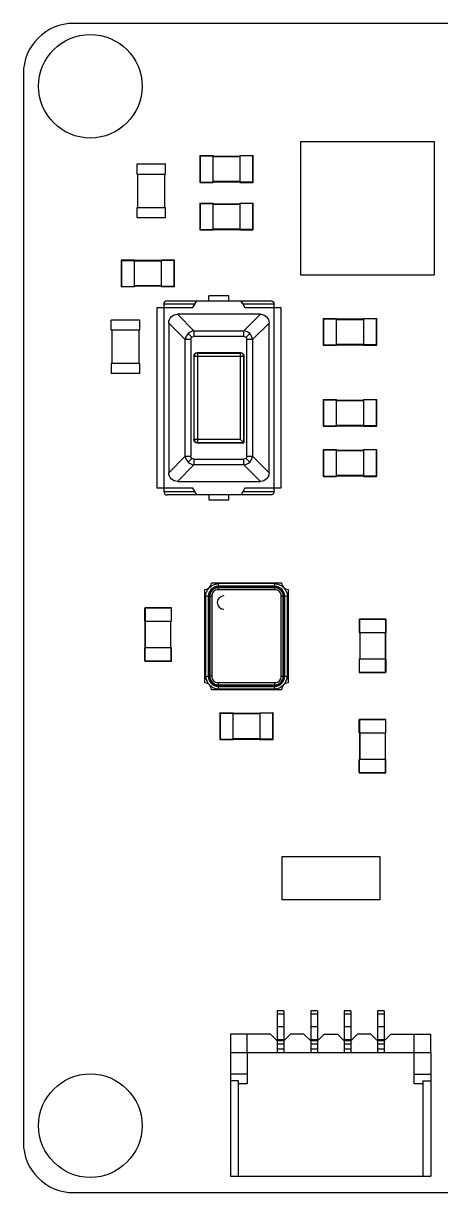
# Model space of a CAD drawing. Header units: millimetres. Extents: x 0 to 35.6, y 0 to 35.
# Drawn here: x 0.03 to 12.52, y -0.02 to 34.98 of the extents above; entities that cross this region are included whole.
import ezdxf

# ---------------------------------------------------------------- set-up
doc = ezdxf.new("R2010")
doc.units = ezdxf.units.MM

msp = doc.modelspace()

# ---------------------------------------------------------------- linework, layer by layer
at = {"color": 7, "linetype": 'Continuous', "lineweight": 25}
for p, q in [((33.526, 34.982), (1.526, 34.982)), ((0.026, 33.482), (0.026, 1.482)), ((8.331, 31.447), (12.329, 31.447)), ((8.331, 27.449), (8.331, 31.447)), ((12.329, 31.447), (12.329, 27.449)), ((5.305, 31.013), (5.705, 31.013)), ((5.305, 31.013), (5.305, 30.233)), ((5.315, 31.023), (5.315, 30.223)), ((5.315, 31.023), (5.705, 31.023)), ((5.705, 30.223), (5.705, 31.023)), ((5.705, 31.008), (6.505, 31.008)), ((5.705, 30.998), (6.505, 30.998)), ((6.505, 31.023), (6.505, 30.223)), ((6.505, 31.023), (6.895, 31.023)), ((6.905, 31.013), (6.505, 31.013)), ((6.895, 30.223), (6.895, 31.023)), ((6.905, 30.233), (6.905, 31.013)), ((3.425, 30.773), (3.425, 30.473)), ((3.425, 30.773), (4.285, 30.773)), ((3.425, 30.473), (4.285, 30.473)), ((3.455, 29.473), (3.455, 30.473)), ((4.255, 30.473), (4.255, 29.473)), ((4.285, 30.473), (4.285, 30.773)), ((5.305, 30.233), (5.705, 30.233)), ((5.315, 30.223), (5.705, 30.223)), ((6.505, 30.248), (5.705, 30.248)), ((5.705, 30.238), (6.505, 30.238)), ((6.905, 30.233), (6.505, 30.233)), ((6.505, 30.223), (6.895, 30.223)), ((3.425, 29.473), (3.425, 29.173)), ((3.425, 29.473), (4.285, 29.473)), ((4.285, 29.173), (4.285, 29.473)), ((5.305, 29.588), (5.705, 29.588)), ((5.305, 29.588), (5.305, 28.808)), ((5.315, 29.598), (5.315, 28.798)), ((5.315, 29.598), (5.705, 29.598)), ((5.705, 28.798), (5.705, 29.598)), ((5.705, 29.583), (6.505, 29.583)), ((5.705, 29.573), (6.505, 29.573)), ((6.505, 29.598), (6.505, 28.798)), ((6.505, 29.598), (6.895, 29.598)), ((6.905, 29.588), (6.505, 29.588)), ((6.895, 28.798), (6.895, 29.598)), ((6.905, 28.808), (6.905, 29.588)), ((3.425, 29.173), (4.285, 29.173)), ((5.305, 28.808), (5.705, 28.808)), ((5.315, 28.798), (5.705, 28.798)), ((6.505, 28.823), (5.705, 28.823)), ((5.705, 28.813), (6.505, 28.813)), ((6.905, 28.808), (6.505, 28.808)), ((6.505, 28.798), (6.895, 28.798)), ((2.955, 27.888), (3.355, 27.888)), ((2.955, 27.888), (2.955, 27.108)), ((2.965, 27.898), (2.965, 27.098)), ((3.355, 27.898), (2.965, 27.898)), ((3.355, 27.098), (3.355, 27.898)), ((4.155, 27.883), (3.355, 27.883)), ((3.355, 27.873), (4.155, 27.873)), ((4.155, 27.898), (4.155, 27.098)), ((4.545, 27.898), (4.155, 27.898)), ((4.555, 27.888), (4.155, 27.888)), ((4.545, 27.098), (4.545, 27.898)), ((4.555, 27.108), (4.555, 27.888)), ((12.329, 27.449), (8.331, 27.449)), ((2.955, 27.108), (3.355, 27.108)), ((3.355, 27.098), (2.965, 27.098)), ((4.155, 27.123), (3.355, 27.123)), ((4.155, 27.113), (3.355, 27.113)), ((4.555, 27.108), (4.155, 27.108)), ((4.545, 27.098), (4.155, 27.098)), ((4.33, 26.681), (7.43, 26.681)), ((5.101, 26.473), (5.217, 26.681)), ((5.58, 26.681), (5.58, 26.823)), ((6.18, 26.823), (5.58, 26.823)), ((6.18, 26.681), (6.18, 26.823)), ((6.543, 26.681), (6.659, 26.473)), ((4.03, 26.473), (5.101, 26.473)), ((4.03, 21.073), (4.03, 26.473)), ((4.23, 26.581), (4.23, 20.965)), ((5.162, 26.581), (4.23, 26.581)), ((4.64, 26.273), (5.131, 25.782)), ((7.12, 26.273), (4.64, 26.273)), ((7.53, 26.581), (6.599, 26.581)), ((6.63, 25.782), (7.12, 26.273)), ((6.659, 26.473), (7.73, 26.473)), ((7.53, 20.965), (7.53, 26.581)), ((7.73, 26.473), (7.73, 21.073)), ((2.65, 25.798), (2.65, 26.098)), ((3.51, 26.098), (2.65, 26.098)), ((3.51, 25.798), (3.51, 26.098)), ((4.871, 25.522), (4.38, 26.013)), ((4.38, 26.013), (4.38, 21.533)), ((7.38, 26.013), (6.889, 25.522)), ((7.38, 21.533), (7.38, 26.013)), ((9.005, 26.138), (9.405, 26.138)), ((9.005, 26.138), (9.005, 25.358)), ((9.015, 26.148), (9.015, 25.348)), ((9.015, 26.148), (9.405, 26.148)), ((9.405, 25.348), (9.405, 26.148)), ((9.405, 26.133), (10.205, 26.133)), ((9.405, 26.123), (10.205, 26.123)), ((10.205, 26.148), (10.595, 26.148)), ((10.205, 26.148), (10.205, 25.348)), ((10.605, 26.138), (10.205, 26.138)), ((10.595, 25.348), (10.595, 26.148)), ((10.605, 25.358), (10.605, 26.138)), ((3.51, 25.798), (2.65, 25.798)), ((2.68, 24.798), (2.68, 25.798)), ((3.48, 25.798), (3.48, 24.798)), ((4.959, 25.694), (5.068, 25.585)), ((5.131, 25.782), (5.131, 25.609)), ((5.131, 25.782), (6.63, 25.782)), ((6.63, 25.609), (5.131, 25.609)), ((6.63, 25.609), (6.63, 25.782)), ((6.802, 25.694), (6.692, 25.585)), ((5.044, 25.522), (4.871, 25.522)), ((4.871, 22.023), (4.871, 25.522)), ((5.044, 25.522), (5.044, 22.023)), ((6.889, 25.522), (6.716, 25.522)), ((6.716, 22.023), (6.716, 25.522)), ((6.889, 25.522), (6.889, 22.023)), ((9.005, 25.358), (9.405, 25.358)), ((9.015, 25.348), (9.405, 25.348)), ((10.205, 25.373), (9.405, 25.373)), ((9.405, 25.363), (10.205, 25.363)), ((10.605, 25.358), (10.205, 25.358)), ((10.205, 25.348), (10.595, 25.348)), ((5.138, 25.015), (5.13, 25.023)), ((5.13, 25.023), (5.13, 22.523)), ((6.622, 25.015), (5.138, 25.015)), ((5.138, 22.531), (5.138, 25.015)), ((5.23, 25.123), (5.238, 25.115)), ((6.53, 25.123), (5.23, 25.123)), ((5.238, 25.115), (6.522, 25.115)), ((5.238, 25.115), (5.238, 22.431)), ((6.522, 25.115), (6.53, 25.123)), ((6.522, 22.531), (6.522, 25.115)), ((6.63, 25.023), (6.622, 25.015)), ((6.622, 25.015), (6.622, 22.431)), ((6.63, 22.423), (6.63, 25.023)), ((2.65, 24.798), (2.65, 24.498)), ((3.51, 24.798), (2.65, 24.798)), ((3.51, 24.498), (3.51, 24.798)), ((3.51, 24.498), (2.65, 24.498)), ((9.005, 23.713), (9.405, 23.713)), ((9.005, 23.713), (9.005, 22.933)), ((9.015, 23.723), (9.015, 22.923)), ((9.015, 23.723), (9.405, 23.723)), ((9.405, 22.923), (9.405, 23.723)), ((9.405, 23.708), (10.205, 23.708)), ((9.405, 23.698), (10.205, 23.698)), ((10.205, 23.723), (10.595, 23.723)), ((10.205, 23.723), (10.205, 22.923)), ((10.605, 23.713), (10.205, 23.713)), ((10.595, 22.923), (10.595, 23.723)), ((10.605, 22.933), (10.605, 23.713)), ((9.005, 22.933), (9.405, 22.933)), ((9.015, 22.923), (9.405, 22.923)), ((10.205, 22.948), (9.405, 22.948)), ((9.405, 22.938), (10.205, 22.938)), ((10.605, 22.933), (10.205, 22.933)), ((10.205, 22.923), (10.595, 22.923)), ((5.13, 22.523), (5.138, 22.531)), ((5.138, 22.531), (6.522, 22.531)), ((5.238, 22.431), (5.23, 22.423)), ((5.23, 22.423), (6.63, 22.423)), ((6.622, 22.431), (5.238, 22.431)), ((6.622, 22.431), (6.63, 22.423)), ((9.005, 22.213), (9.405, 22.213)), ((9.005, 22.213), (9.005, 21.433)), ((9.015, 22.223), (9.015, 21.423)), ((9.015, 22.223), (9.405, 22.223)), ((9.405, 21.423), (9.405, 22.223)), ((9.405, 22.208), (10.205, 22.208)), ((9.405, 22.198), (10.205, 22.198)), ((10.205, 22.223), (10.205, 21.423)), ((10.205, 22.223), (10.595, 22.223)), ((10.605, 22.213), (10.205, 22.213)), ((10.595, 21.423), (10.595, 22.223)), ((10.605, 21.433), (10.605, 22.213)), ((4.38, 21.533), (4.871, 22.023)), ((5.131, 21.764), (4.64, 21.273)), ((4.871, 22.023), (5.044, 22.023)), ((4.959, 21.852), (5.068, 21.961)), ((5.131, 21.937), (5.131, 21.764)), ((5.131, 21.937), (6.63, 21.937)), ((6.63, 21.764), (5.131, 21.764)), ((6.63, 21.764), (6.63, 21.937)), ((7.12, 21.273), (6.63, 21.764)), ((6.802, 21.852), (6.692, 21.961)), ((6.716, 22.023), (6.889, 22.023)), ((6.889, 22.023), (7.38, 21.533)), ((9.005, 21.433), (9.405, 21.433)), ((9.015, 21.423), (9.405, 21.423)), ((10.205, 21.448), (9.405, 21.448)), ((9.405, 21.438), (10.205, 21.438)), ((10.605, 21.433), (10.205, 21.433)), ((10.205, 21.423), (10.595, 21.423)), ((5.101, 21.073), (4.03, 21.073)), ((4.64, 21.273), (7.12, 21.273)), ((5.217, 20.865), (5.101, 21.073)), ((6.659, 21.073), (6.543, 20.865)), ((7.73, 21.073), (6.659, 21.073)), ((4.23, 20.965), (5.162, 20.965)), ((7.43, 20.865), (4.33, 20.865)), ((5.58, 20.865), (5.58, 20.723)), ((5.58, 20.723), (6.18, 20.723)), ((6.18, 20.723), (6.18, 20.865)), ((6.599, 20.965), (7.53, 20.965)), ((5.656, 18.237), (7.756, 18.237)), ((7.559, 18.212), (5.853, 18.212)), ((5.456, 15.237), (5.456, 18.037)), ((7.556, 18.137), (5.856, 18.137)), ((7.554, 18.117), (5.856, 18.117)), ((5.856, 18.027), (5.856, 18.107)), ((5.856, 18.107), (7.556, 18.107)), ((7.556, 18.087), (5.856, 18.087)), ((7.556, 18.027), (5.856, 18.027)), ((7.556, 18.027), (7.556, 18.107)), ((7.956, 18.037), (7.956, 15.237)), ((5.481, 17.84), (5.481, 15.434)), ((5.556, 17.837), (5.556, 15.437)), ((5.576, 17.835), (5.576, 15.439)), ((5.666, 17.837), (5.586, 17.837)), ((5.586, 15.437), (5.586, 17.837)), ((5.606, 17.837), (5.606, 15.437)), ((5.666, 17.837), (5.666, 15.437)), ((7.746, 15.437), (7.746, 17.837)), ((7.746, 17.837), (7.826, 17.837)), ((7.806, 15.437), (7.806, 17.837)), ((7.826, 17.837), (7.826, 15.437)), ((7.836, 15.439), (7.836, 17.837)), ((7.856, 15.437), (7.856, 17.837)), ((7.931, 15.434), (7.931, 17.84)), ((4.459, 17.479), (3.659, 17.479)), ((3.659, 17.089), (3.659, 17.479)), ((3.669, 17.489), (3.669, 17.089)), ((4.449, 17.489), (3.669, 17.489)), ((4.449, 17.489), (4.449, 17.089)), ((4.459, 17.089), (4.459, 17.479)), ((3.659, 17.089), (4.459, 17.089)), ((3.674, 16.289), (3.674, 17.089)), ((3.684, 16.289), (3.684, 17.089)), ((4.434, 17.089), (4.434, 16.289)), ((4.444, 16.289), (4.444, 17.089)), ((10.88, 17.138), (10.08, 17.138)), ((10.08, 17.138), (10.08, 16.748)), ((10.09, 17.148), (10.09, 16.748)), ((10.87, 17.148), (10.09, 17.148)), ((10.87, 17.148), (10.87, 16.748)), ((10.88, 17.138), (10.88, 16.748)), ((10.08, 16.748), (10.88, 16.748)), ((10.095, 16.748), (10.095, 15.948)), ((10.105, 15.948), (10.105, 16.748)), ((10.855, 16.748), (10.855, 15.948)), ((10.865, 16.748), (10.865, 15.948)), ((3.659, 15.899), (3.659, 16.289)), ((4.459, 16.289), (3.659, 16.289)), ((3.669, 15.889), (3.669, 16.289)), ((4.449, 15.889), (4.449, 16.289)), ((4.459, 15.899), (4.459, 16.289)), ((3.659, 15.899), (4.459, 15.899)), ((3.669, 15.889), (4.449, 15.889)), ((10.88, 15.948), (10.08, 15.948)), ((10.08, 15.948), (10.08, 15.558)), ((10.09, 15.548), (10.09, 15.948)), ((10.87, 15.548), (10.87, 15.948)), ((10.88, 15.948), (10.88, 15.558)), ((5.666, 15.437), (5.586, 15.437)), ((7.746, 15.437), (7.826, 15.437)), ((10.08, 15.558), (10.88, 15.558)), ((10.09, 15.548), (10.87, 15.548)), ((5.853, 15.062), (7.559, 15.062)), ((5.856, 15.247), (5.856, 15.167)), ((5.856, 15.247), (7.556, 15.247)), ((5.856, 15.187), (7.556, 15.187)), ((7.556, 15.167), (5.856, 15.167)), ((5.856, 15.157), (7.554, 15.157)), ((5.856, 15.137), (7.556, 15.137)), ((7.556, 15.167), (7.556, 15.247)), ((7.756, 15.037), (5.656, 15.037)), ((5.907, 14.334), (6.307, 14.334)), ((5.907, 14.334), (5.907, 13.554)), ((5.917, 14.344), (5.917, 13.544)), ((5.917, 14.344), (6.307, 14.344)), ((6.307, 13.544), (6.307, 14.344)), ((6.307, 14.329), (7.107, 14.329)), ((6.307, 14.319), (7.107, 14.319)), ((7.107, 14.344), (7.497, 14.344)), ((7.107, 14.344), (7.107, 13.544)), ((7.507, 14.334), (7.107, 14.334)), ((7.497, 13.544), (7.497, 14.344)), ((7.507, 13.554), (7.507, 14.334)), ((10.88, 14.138), (10.08, 14.138)), ((10.08, 13.748), (10.08, 14.138)), ((10.09, 14.148), (10.09, 13.748)), ((10.87, 14.148), (10.09, 14.148)), ((10.87, 14.148), (10.87, 13.748)), ((10.88, 13.748), (10.88, 14.138)), ((10.08, 13.748), (10.88, 13.748)), ((10.095, 12.948), (10.095, 13.748)), ((10.105, 12.948), (10.105, 13.748)), ((10.855, 13.748), (10.855, 12.948)), ((10.865, 12.948), (10.865, 13.748)), ((5.907, 13.554), (6.307, 13.554)), ((5.917, 13.544), (6.307, 13.544)), ((7.107, 13.569), (6.307, 13.569)), ((6.307, 13.559), (7.107, 13.559)), ((7.507, 13.554), (7.107, 13.554)), ((7.107, 13.544), (7.497, 13.544)), ((10.88, 12.948), (10.08, 12.948)), ((10.08, 12.558), (10.08, 12.948)), ((10.09, 12.548), (10.09, 12.948)), ((10.87, 12.548), (10.87, 12.948)), ((10.88, 12.558), (10.88, 12.948)), ((10.08, 12.558), (10.88, 12.558)), ((10.09, 12.548), (10.87, 12.548)), ((7.775, 10.046), (10.694, 10.046)), ((7.775, 8.747), (7.775, 10.046)), ((10.694, 10.046), (10.694, 8.747)), ((10.694, 8.747), (7.775, 8.747)), ((7.827, 5.426), (7.627, 5.426)), ((7.627, 5.426), (7.627, 4.526)), ((7.827, 5.326), (7.627, 5.326)), ((7.827, 5.426), (7.827, 4.526)), ((8.827, 5.426), (8.627, 5.426)), ((8.627, 5.426), (8.627, 4.526)), ((8.827, 5.326), (8.627, 5.326)), ((8.827, 5.426), (8.827, 4.526)), ((9.827, 5.426), (9.627, 5.426)), ((9.627, 5.426), (9.627, 4.526)), ((9.827, 5.326), (9.627, 5.326)), ((9.827, 5.426), (9.827, 4.526)), ((10.827, 5.426), (10.627, 5.426)), ((10.627, 5.426), (10.627, 4.526)), ((10.827, 5.326), (10.627, 5.326)), ((10.827, 5.426), (10.827, 4.526)), ((7.827, 4.947), (7.627, 4.947)), ((8.827, 4.947), (8.627, 4.947)), ((9.827, 4.947), (9.627, 4.947)), ((10.827, 4.947), (10.627, 4.947)), ((7.427, 4.726), (6.227, 4.726)), ((6.227, 4.726), (6.227, 4.176)), ((6.727, 4.176), (6.727, 4.726)), ((7.627, 4.526), (7.427, 4.726)), ((7.827, 4.555), (7.627, 4.555)), ((8.027, 4.726), (7.827, 4.526)), ((8.427, 4.726), (8.027, 4.726)), ((8.627, 4.526), (8.427, 4.726)), ((8.827, 4.555), (8.627, 4.555)), ((9.027, 4.726), (8.827, 4.526)), ((9.027, 4.726), (9.427, 4.726)), ((9.627, 4.526), (9.427, 4.726)), ((9.827, 4.555), (9.627, 4.555)), ((10.027, 4.726), (9.827, 4.526)), ((10.427, 4.726), (10.027, 4.726)), ((10.627, 4.526), (10.427, 4.726)), ((10.827, 4.555), (10.627, 4.555)), ((11.027, 4.726), (10.827, 4.526)), ((11.027, 4.726), (12.227, 4.726)), ((11.727, 4.176), (11.727, 4.726)), ((12.227, 4.176), (12.227, 4.726)), ((7.627, 4.526), (7.627, 4.176)), ((7.827, 4.526), (7.627, 4.526)), ((7.827, 4.426), (7.627, 4.426)), ((7.827, 4.276), (7.627, 4.276)), ((7.827, 4.526), (7.827, 4.176)), ((8.627, 4.526), (8.627, 4.176)), ((8.827, 4.526), (8.627, 4.526)), ((8.827, 4.426), (8.627, 4.426)), ((8.827, 4.276), (8.627, 4.276)), ((8.827, 4.526), (8.827, 4.176)), ((9.627, 4.526), (9.627, 4.176)), ((9.827, 4.526), (9.627, 4.526)), ((9.827, 4.426), (9.627, 4.426)), ((9.827, 4.276), (9.627, 4.276)), ((9.827, 4.526), (9.827, 4.176)), ((10.627, 4.526), (10.627, 4.176)), ((10.827, 4.526), (10.627, 4.526)), ((10.827, 4.426), (10.627, 4.426)), ((10.827, 4.276), (10.627, 4.276)), ((10.827, 4.526), (10.827, 4.176)), ((6.227, 4.176), (12.227, 4.176)), ((6.227, 4.176), (6.227, 0.476)), ((6.727, 4.176), (6.727, 3.237)), ((11.727, 3.237), (11.727, 4.176)), ((12.227, 4.176), (12.227, 0.476)), ((6.727, 3.526), (6.227, 3.526)), ((11.727, 3.526), (12.227, 3.526)), ((6.467, 3.324), (6.227, 3.324)), ((6.467, 0.476), (6.467, 3.324)), ((6.727, 3.237), (6.467, 3.237)), ((11.987, 3.237), (11.727, 3.237)), ((11.987, 3.324), (11.987, 0.476)), ((11.987, 3.324), (12.227, 3.324)), ((6.227, 0.476), (12.227, 0.476)), ((1.526, -0.018), (33.526, -0.018))]:
    msp.add_line(p, q, dxfattribs=at)
for centre in [(2.03, 33.101), (2.03, 1.986)]:
    msp.add_circle(centre, 1.55, dxfattribs=at)
for centre, radius, start, end in [((1.525, 33.483), 1.499, 89.9557, 180.0443), ((5.315, 31.013), 0.01, 90, 180), ((5.315, 31.013), 0.01, 90, 180), ((6.895, 31.013), 0.01, 0, 90), ((6.895, 31.013), 0.01, 0, 90), ((5.315, 30.233), 0.01, 215.5477, 270), ((6.895, 30.233), 0.01, 270, 0), ((5.315, 29.588), 0.01, 90, 180), ((5.315, 29.588), 0.01, 90, 180), ((6.895, 29.588), 0.01, 0, 90), ((6.895, 29.588), 0.01, 0, 90), ((5.315, 28.808), 0.01, 215.5477, 270), ((6.895, 28.808), 0.01, 270, 0), ((2.965, 27.888), 0.01, 90, 180), ((4.545, 27.888), 0.01, 35.5477, 90), ((2.965, 27.108), 0.01, 180, 270), ((2.965, 27.108), 0.01, 180, 270), ((4.545, 27.108), 0.01, 270, 0), ((4.545, 27.108), 0.01, 270, 0), ((9.015, 26.138), 0.01, 90, 180), ((9.015, 26.138), 0.01, 90, 180), ((10.595, 26.138), 0.01, 0, 90), ((10.595, 26.138), 0.01, 0, 90), ((9.015, 25.358), 0.01, 215.5477, 270), ((10.595, 25.358), 0.01, 270, 0), ((5.238, 25.015), 0.1, 90.0204, 179.9796), ((6.522, 25.015), 0.1, 0.0204, 89.9796), ((9.015, 23.713), 0.01, 90, 180), ((9.015, 23.713), 0.01, 90, 180), ((10.595, 23.713), 0.01, 0, 90), ((10.595, 23.713), 0.01, 0, 90), ((9.015, 22.933), 0.01, 215.5477, 270), ((10.595, 22.933), 0.01, 270, 0), ((5.238, 22.531), 0.1, 180.0204, 269.9796), ((9.015, 22.213), 0.01, 90, 180), ((9.015, 22.213), 0.01, 90, 180), ((10.595, 22.213), 0.01, 0, 90), ((10.595, 22.213), 0.01, 0, 90), ((9.015, 21.433), 0.01, 215.5477, 270), ((10.595, 21.433), 0.01, 270, 0), ((5.456, 18.237), 0.2, 270, 0), ((7.956, 18.237), 0.2, 180, 270), ((5.486, 18.207), 0.27, 293.2843, 335.9476), ((5.856, 17.837), 0.25, 90, 180), ((7.556, 17.837), 0.25, 0, 90), ((6.032, 17.646), 0.2, 90, 270), ((3.669, 17.479), 0.01, 90, 180), ((3.669, 17.479), 0.01, 90, 180), ((4.449, 17.479), 0.01, 0, 90), ((10.09, 17.138), 0.01, 125.5477, 180), ((10.87, 17.138), 0.01, 0, 90), ((10.87, 17.138), 0.01, 0, 90), ((3.669, 15.899), 0.01, 180, 270), ((3.669, 15.899), 0.01, 180, 270), ((4.449, 15.899), 0.01, 305.5477, 0), ((5.856, 15.437), 0.25, 180, 270), ((7.556, 15.437), 0.25, 270, 0), ((10.09, 15.558), 0.01, 180, 270), ((10.87, 15.558), 0.01, 270, 0), ((10.87, 15.558), 0.01, 270, 0), ((5.456, 15.037), 0.2, 0, 90), ((5.486, 15.067), 0.27, 24.0524, 66.7157), ((7.956, 15.037), 0.2, 90, 180), ((5.917, 14.334), 0.01, 90, 180), ((5.917, 14.334), 0.01, 90, 180), ((7.497, 14.334), 0.01, 0, 90), ((7.497, 14.334), 0.01, 0, 90), ((10.09, 14.138), 0.01, 90, 180), ((10.09, 14.138), 0.01, 90, 180), ((10.87, 14.138), 0.01, 0, 90), ((5.917, 13.554), 0.01, 215.5477, 270), ((7.497, 13.554), 0.01, 270, 0), ((10.09, 12.558), 0.01, 180, 270), ((10.09, 12.558), 0.01, 180, 270), ((10.87, 12.558), 0.01, 305.5477, 0), ((1.525, 1.481), 1.499, 179.9557, 270.0443)]:
    msp.add_arc(centre, radius, start, end, dxfattribs=at)
for points, knots in [([(5.305, 30.233), (5.305, 30.233), (5.305, 30.232), (5.305, 30.232), (5.305, 30.231), (5.306, 30.229), (5.306, 30.228), (5.307, 30.227), (5.307, 30.227)], [0, 0, 0, 0, 0.086898, 0.178697, 0.385688, 0.635461, 0.934639, 1, 1, 1, 1]), ([(6.899, 30.224), (6.899, 30.224), (6.9, 30.224), (6.901, 30.225), (6.903, 30.227), (6.904, 30.228), (6.905, 30.23), (6.905, 30.231), (6.905, 30.232), (6.905, 30.233), (6.905, 30.233)], [0, 0, 0, 0, 0.045316, 0.232428, 0.411915, 0.58078, 0.735384, 0.874086, 0.938389, 1, 1, 1, 1]), ([(5.305, 28.808), (5.305, 28.808), (5.305, 28.807), (5.305, 28.807), (5.305, 28.806), (5.306, 28.804), (5.306, 28.803), (5.307, 28.802), (5.307, 28.802)], [0, 0, 0, 0, 0.086898, 0.178697, 0.385688, 0.635461, 0.934639, 1, 1, 1, 1]), ([(6.899, 28.799), (6.899, 28.799), (6.9, 28.799), (6.901, 28.8), (6.903, 28.802), (6.904, 28.803), (6.905, 28.805), (6.905, 28.806), (6.905, 28.807), (6.905, 28.808), (6.905, 28.808)], [0, 0, 0, 0, 0.045316, 0.232428, 0.411915, 0.58078, 0.735384, 0.874086, 0.938389, 1, 1, 1, 1]), ([(2.961, 27.897), (2.961, 27.897), (2.96, 27.897), (2.959, 27.896), (2.957, 27.894), (2.956, 27.893), (2.955, 27.891), (2.955, 27.89), (2.955, 27.889), (2.955, 27.888), (2.955, 27.888)], [0, 0, 0, 0, 0.045316, 0.232428, 0.411915, 0.58078, 0.735384, 0.874086, 0.938389, 1, 1, 1, 1]), ([(4.555, 27.888), (4.555, 27.888), (4.555, 27.889), (4.555, 27.889), (4.555, 27.89), (4.554, 27.892), (4.554, 27.893), (4.553, 27.894), (4.553, 27.894)], [0, 0, 0, 0, 0.086898, 0.178697, 0.385688, 0.635461, 0.934639, 1, 1, 1, 1]), ([(4.23, 26.581), (4.23, 26.605), (4.24, 26.632), (4.279, 26.671), (4.307, 26.681), (4.33, 26.681)], [0, 0, 0, 0, 0.5, 0.5, 1, 1, 1, 1]), ([(6.599, 26.581), (6.585, 26.605), (6.57, 26.632), (6.548, 26.671), (6.543, 26.681), (6.543, 26.681)], [0, 0, 0, 0, 0.5, 0.5, 1, 1, 1, 1]), ([(7.43, 26.681), (7.454, 26.681), (7.481, 26.671), (7.52, 26.632), (7.53, 26.605), (7.53, 26.581)], [0, 0, 0, 0, 0.5, 0.5, 1, 1, 1, 1]), ([(7.43, 26.681), (7.454, 26.681), (7.481, 26.671), (7.52, 26.632), (7.53, 26.605), (7.53, 26.581)], [0, 0, 0, 0, 0.5, 0.5, 1, 1, 1, 1]), ([(4.38, 26.013), (4.38, 26.082), (4.404, 26.152), (4.501, 26.249), (4.571, 26.273), (4.64, 26.273)], [0, 0, 0, 0, 0.5, 0.5, 1, 1, 1, 1]), ([(7.12, 26.273), (7.189, 26.273), (7.259, 26.249), (7.356, 26.152), (7.38, 26.082), (7.38, 26.013)], [0, 0, 0, 0, 0.5, 0.5, 1, 1, 1, 1]), ([(9.005, 25.358), (9.005, 25.358), (9.005, 25.357), (9.005, 25.357), (9.005, 25.356), (9.006, 25.354), (9.006, 25.353), (9.007, 25.352), (9.007, 25.352)], [0, 0, 0, 0, 0.086898, 0.178697, 0.385688, 0.635461, 0.934639, 1, 1, 1, 1]), ([(10.599, 25.349), (10.599, 25.349), (10.6, 25.349), (10.601, 25.35), (10.603, 25.352), (10.604, 25.353), (10.605, 25.355), (10.605, 25.356), (10.605, 25.357), (10.605, 25.358), (10.605, 25.358)], [0, 0, 0, 0, 0.0453159, 0.2324276, 0.4119152, 0.5807796, 0.7353844, 0.874086, 0.9383888, 1, 1, 1, 1]), ([(5.13, 25.023), (5.13, 25.046), (5.14, 25.074), (5.179, 25.113), (5.207, 25.123), (5.23, 25.123)], [0, 0, 0, 0, 0.5, 0.5, 1, 1, 1, 1]), ([(6.53, 25.123), (6.554, 25.123), (6.581, 25.113), (6.62, 25.074), (6.63, 25.046), (6.63, 25.023)], [0, 0, 0, 0, 0.5, 0.5, 1, 1, 1, 1]), ([(9.005, 22.933), (9.005, 22.933), (9.005, 22.932), (9.005, 22.932), (9.005, 22.931), (9.006, 22.929), (9.006, 22.928), (9.007, 22.927), (9.007, 22.927)], [0, 0, 0, 0, 0.086898, 0.178697, 0.385688, 0.635461, 0.934639, 1, 1, 1, 1]), ([(10.599, 22.924), (10.599, 22.924), (10.6, 22.924), (10.601, 22.925), (10.603, 22.927), (10.604, 22.928), (10.605, 22.93), (10.605, 22.931), (10.605, 22.932), (10.605, 22.933), (10.605, 22.933)], [0, 0, 0, 0, 0.045316, 0.2324276, 0.4119152, 0.5807796, 0.7353844, 0.874086, 0.9383888, 1, 1, 1, 1]), ([(5.23, 22.423), (5.207, 22.423), (5.179, 22.433), (5.14, 22.472), (5.13, 22.499), (5.13, 22.523)], [0, 0, 0, 0, 0.5, 0.5, 1, 1, 1, 1]), ([(6.622, 22.431), (6.622, 22.431), (6.612, 22.441), (6.573, 22.48), (6.546, 22.507), (6.522, 22.531)], [0, 0, 0, 0, 0.5, 0.5, 1, 1, 1, 1]), ([(4.64, 21.273), (4.571, 21.273), (4.501, 21.297), (4.404, 21.394), (4.38, 21.464), (4.38, 21.533)], [0, 0, 0, 0, 0.5, 0.5, 1, 1, 1, 1]), ([(7.38, 21.533), (7.38, 21.464), (7.356, 21.394), (7.259, 21.297), (7.189, 21.273), (7.12, 21.273)], [0, 0, 0, 0, 0.5, 0.5, 1, 1, 1, 1]), ([(9.005, 21.433), (9.005, 21.433), (9.005, 21.433), (9.005, 21.432), (9.005, 21.431), (9.006, 21.429), (9.006, 21.428), (9.007, 21.427), (9.007, 21.427)], [0, 0, 0, 0, 0.086898, 0.178697, 0.385688, 0.635461, 0.934639, 1, 1, 1, 1]), ([(10.599, 21.424), (10.599, 21.424), (10.6, 21.424), (10.601, 21.425), (10.603, 21.427), (10.604, 21.428), (10.605, 21.43), (10.605, 21.431), (10.605, 21.432), (10.605, 21.433), (10.605, 21.433)], [0, 0, 0, 0, 0.045316, 0.232428, 0.411915, 0.58078, 0.735384, 0.874086, 0.938389, 1, 1, 1, 1]), ([(4.23, 20.965), (4.23, 20.941), (4.24, 20.914), (4.279, 20.875), (4.307, 20.865), (4.33, 20.865)], [0, 0, 0, 0, 0.5, 0.5, 1, 1, 1, 1]), ([(6.543, 20.865), (6.543, 20.865), (6.548, 20.875), (6.57, 20.914), (6.585, 20.941), (6.599, 20.965)], [0, 0, 0, 0, 0.5, 0.5, 1, 1, 1, 1]), ([(7.53, 20.965), (7.53, 20.941), (7.52, 20.914), (7.481, 20.875), (7.454, 20.865), (7.43, 20.865)], [0, 0, 0, 0, 0.5, 0.5, 1, 1, 1, 1]), ([(7.53, 20.965), (7.53, 20.941), (7.52, 20.914), (7.481, 20.875), (7.454, 20.865), (7.43, 20.865)], [0, 0, 0, 0, 0.5, 0.5, 1, 1, 1, 1]), ([(5.481, 17.84), (5.489, 17.941), (5.527, 18.026), (5.668, 18.165), (5.753, 18.204), (5.853, 18.212)], [0, 0, 0, 0, 0.5, 0.5, 1, 1, 1, 1]), ([(5.853, 18.212), (5.854, 18.203), (5.854, 18.187), (5.855, 18.166), (5.856, 18.152), (5.856, 18.143), (5.856, 18.138), (5.856, 18.137), (5.856, 18.137)], [0, 0, 0, 0, 0.217461, 0.41465, 0.591525, 0.748055, 0.884216, 1, 1, 1, 1]), ([(7.556, 18.137), (7.556, 18.138), (7.556, 18.139), (7.556, 18.152), (7.557, 18.176), (7.558, 18.199), (7.559, 18.212)], [0, 0, 0, 0, 0.1817061, 0.4091077, 0.6819775, 1, 1, 1, 1]), ([(7.559, 18.212), (7.66, 18.204), (7.745, 18.166), (7.884, 18.025), (7.923, 17.94), (7.931, 17.84)], [0, 0, 0, 0, 0.5, 0.5, 1, 1, 1, 1]), ([(5.856, 18.137), (5.779, 18.131), (5.705, 18.097), (5.596, 17.988), (5.562, 17.914), (5.556, 17.837)], [0, 0, 0, 0, 0.5, 0.5, 1, 1, 1, 1]), ([(5.586, 17.837), (5.587, 17.855), (5.589, 17.892), (5.605, 17.943), (5.631, 17.991), (5.655, 18.018), (5.668, 18.031)], [0, 0, 0, 0, 0.25512, 0.499995, 0.744873, 1, 1, 1, 1]), ([(5.856, 18.027), (5.803, 18.027), (5.758, 18.008), (5.685, 17.935), (5.666, 17.89), (5.666, 17.837)], [0, 0, 0, 0, 0.5, 0.5, 1, 1, 1, 1]), ([(5.668, 18.031), (5.681, 18.043), (5.707, 18.066), (5.754, 18.089), (5.804, 18.104), (5.838, 18.106), (5.856, 18.107)], [0, 0, 0, 0, 0.254692, 0.500006, 0.745316, 1, 1, 1, 1]), ([(5.856, 18.117), (5.858, 18.121), (5.86, 18.127), (5.859, 18.135), (5.858, 18.137), (5.856, 18.137)], [0, 0, 0, 0, 0.5, 0.5, 1, 1, 1, 1]), ([(7.856, 17.837), (7.85, 17.914), (7.816, 17.988), (7.707, 18.097), (7.633, 18.131), (7.556, 18.137)], [0, 0, 0, 0, 0.5, 0.5, 1, 1, 1, 1]), ([(7.556, 18.107), (7.574, 18.106), (7.611, 18.104), (7.662, 18.088), (7.71, 18.062), (7.737, 18.038), (7.75, 18.025)], [0, 0, 0, 0, 0.255119, 0.499994, 0.744872, 1, 1, 1, 1]), ([(7.746, 17.837), (7.746, 17.89), (7.727, 17.935), (7.654, 18.008), (7.609, 18.027), (7.556, 18.027)], [0, 0, 0, 0, 0.5, 0.5, 1, 1, 1, 1]), ([(7.75, 18.025), (7.762, 18.012), (7.785, 17.985), (7.808, 17.939), (7.823, 17.889), (7.825, 17.855), (7.826, 17.837)], [0, 0, 0, 0, 0.2546918, 0.5000051, 0.7453158, 1, 1, 1, 1]), ([(5.556, 17.837), (5.555, 17.837), (5.554, 17.837), (5.541, 17.837), (5.517, 17.838), (5.494, 17.839), (5.481, 17.84)], [0, 0, 0, 0, 0.181717, 0.409122, 0.681988, 1, 1, 1, 1]), ([(5.576, 17.835), (5.572, 17.834), (5.566, 17.832), (5.558, 17.833), (5.556, 17.835), (5.556, 17.837)], [0, 0, 0, 0, 0.5, 0.5, 1, 1, 1, 1]), ([(7.836, 17.837), (7.84, 17.835), (7.846, 17.833), (7.854, 17.834), (7.856, 17.835), (7.856, 17.837)], [0, 0, 0, 0, 0.5, 0.5, 1, 1, 1, 1]), ([(7.931, 17.84), (7.922, 17.839), (7.906, 17.839), (7.885, 17.838), (7.871, 17.837), (7.862, 17.837), (7.857, 17.837), (7.856, 17.837), (7.856, 17.837)], [0, 0, 0, 0, 0.217455, 0.41464, 0.591515, 0.748045, 0.88421, 1, 1, 1, 1]), ([(4.458, 17.482), (4.458, 17.483), (4.458, 17.483), (4.457, 17.485), (4.455, 17.486), (4.454, 17.487), (4.452, 17.488), (4.45, 17.488), (4.449, 17.489), (4.449, 17.489), (4.449, 17.489)], [0, 0, 0, 0, 0.045316, 0.232428, 0.411915, 0.58078, 0.735384, 0.874086, 0.938389, 1, 1, 1, 1]), ([(10.09, 17.148), (10.09, 17.148), (10.09, 17.148), (10.089, 17.148), (10.088, 17.148), (10.086, 17.147), (10.085, 17.147), (10.084, 17.146), (10.084, 17.146)], [0, 0, 0, 0, 0.086898, 0.178697, 0.385688, 0.635461, 0.934639, 1, 1, 1, 1]), ([(4.449, 15.889), (4.449, 15.889), (4.449, 15.889), (4.45, 15.889), (4.451, 15.889), (4.453, 15.889), (4.454, 15.89), (4.455, 15.89), (4.455, 15.89)], [0, 0, 0, 0, 0.086898, 0.178697, 0.385688, 0.635461, 0.934639, 1, 1, 1, 1]), ([(5.481, 15.434), (5.49, 15.435), (5.506, 15.435), (5.527, 15.436), (5.541, 15.437), (5.55, 15.437), (5.555, 15.437), (5.556, 15.437), (5.556, 15.437)], [0, 0, 0, 0, 0.217452, 0.414637, 0.591511, 0.748042, 0.884208, 1, 1, 1, 1]), ([(5.481, 15.434), (5.487, 15.347), (5.527, 15.249), (5.668, 15.108), (5.766, 15.068), (5.853, 15.062)], [0, 0, 0, 0, 0.5, 0.5, 1, 1, 1, 1]), ([(5.576, 15.439), (5.572, 15.44), (5.566, 15.442), (5.558, 15.441), (5.556, 15.439), (5.556, 15.437)], [0, 0, 0, 0, 0.5, 0.5, 1, 1, 1, 1]), ([(5.556, 15.437), (5.562, 15.36), (5.596, 15.286), (5.705, 15.177), (5.779, 15.143), (5.856, 15.137)], [0, 0, 0, 0, 0.5, 0.5, 1, 1, 1, 1]), ([(5.661, 15.249), (5.649, 15.263), (5.627, 15.289), (5.604, 15.335), (5.589, 15.385), (5.587, 15.419), (5.586, 15.437)], [0, 0, 0, 0, 0.254647, 0.500005, 0.745361, 1, 1, 1, 1]), ([(5.666, 15.437), (5.666, 15.384), (5.685, 15.339), (5.758, 15.266), (5.803, 15.247), (5.856, 15.247)], [0, 0, 0, 0, 0.5, 0.5, 1, 1, 1, 1]), ([(7.556, 15.247), (7.609, 15.247), (7.654, 15.266), (7.727, 15.339), (7.746, 15.384), (7.746, 15.437)], [0, 0, 0, 0, 0.5, 0.5, 1, 1, 1, 1]), ([(7.556, 15.137), (7.633, 15.143), (7.707, 15.177), (7.816, 15.286), (7.85, 15.36), (7.856, 15.437)], [0, 0, 0, 0, 0.5, 0.5, 1, 1, 1, 1]), ([(7.559, 15.062), (7.646, 15.068), (7.744, 15.108), (7.885, 15.249), (7.925, 15.347), (7.931, 15.434)], [0, 0, 0, 0, 0.5, 0.5, 1, 1, 1, 1]), ([(7.826, 15.437), (7.825, 15.419), (7.823, 15.382), (7.807, 15.33), (7.781, 15.283), (7.756, 15.256), (7.744, 15.242)], [0, 0, 0, 0, 0.255142, 0.499994, 0.74485, 1, 1, 1, 1]), ([(7.856, 15.437), (7.857, 15.437), (7.858, 15.437), (7.871, 15.437), (7.895, 15.436), (7.918, 15.435), (7.931, 15.434)], [0, 0, 0, 0, 0.181714, 0.409118, 0.681985, 1, 1, 1, 1]), ([(10.081, 15.554), (10.081, 15.554), (10.081, 15.553), (10.082, 15.552), (10.084, 15.55), (10.085, 15.549), (10.087, 15.548), (10.088, 15.548), (10.089, 15.548), (10.09, 15.548), (10.09, 15.548)], [0, 0, 0, 0, 0.045316, 0.232428, 0.411915, 0.58078, 0.735384, 0.874086, 0.938389, 1, 1, 1, 1]), ([(5.856, 15.167), (5.837, 15.168), (5.801, 15.17), (5.749, 15.186), (5.701, 15.212), (5.675, 15.237), (5.661, 15.249)], [0, 0, 0, 0, 0.255167, 0.499995, 0.744826, 1, 1, 1, 1]), ([(5.856, 15.137), (5.856, 15.136), (5.856, 15.135), (5.856, 15.122), (5.855, 15.098), (5.854, 15.075), (5.853, 15.062)], [0, 0, 0, 0, 0.181714, 0.409118, 0.681985, 1, 1, 1, 1]), ([(5.856, 15.157), (5.858, 15.153), (5.86, 15.147), (5.86, 15.139), (5.858, 15.137), (5.856, 15.137)], [0, 0, 0, 0, 0.5, 0.5, 1, 1, 1, 1]), ([(7.556, 15.137), (7.554, 15.137), (7.552, 15.139), (7.551, 15.147), (7.553, 15.153), (7.554, 15.157)], [0, 0, 0, 0, 0.5, 0.5, 1, 1, 1, 1]), ([(7.744, 15.242), (7.73, 15.231), (7.704, 15.208), (7.658, 15.185), (7.608, 15.17), (7.574, 15.168), (7.556, 15.167)], [0, 0, 0, 0, 0.2546701, 0.500005, 0.7453373, 1, 1, 1, 1]), ([(7.559, 15.062), (7.558, 15.071), (7.558, 15.087), (7.557, 15.108), (7.556, 15.122), (7.556, 15.131), (7.556, 15.136), (7.556, 15.137), (7.556, 15.137)], [0, 0, 0, 0, 0.217455, 0.41464, 0.591515, 0.748045, 0.88421, 1, 1, 1, 1]), ([(10.879, 14.142), (10.879, 14.142), (10.879, 14.143), (10.878, 14.144), (10.876, 14.146), (10.875, 14.147), (10.873, 14.148), (10.872, 14.148), (10.871, 14.148), (10.87, 14.148), (10.87, 14.148)], [0, 0, 0, 0, 0.045316, 0.232428, 0.411915, 0.58078, 0.735384, 0.874086, 0.938389, 1, 1, 1, 1]), ([(5.907, 13.554), (5.907, 13.554), (5.907, 13.554), (5.908, 13.553), (5.908, 13.552), (5.908, 13.55), (5.909, 13.549), (5.909, 13.548), (5.909, 13.548)], [0, 0, 0, 0, 0.086898, 0.178697, 0.385688, 0.635461, 0.934639, 1, 1, 1, 1]), ([(7.501, 13.545), (7.501, 13.545), (7.502, 13.545), (7.504, 13.546), (7.505, 13.548), (7.506, 13.549), (7.507, 13.551), (7.507, 13.552), (7.507, 13.553), (7.507, 13.554), (7.507, 13.554)], [0, 0, 0, 0, 0.045316, 0.232428, 0.411915, 0.58078, 0.735384, 0.874086, 0.938389, 1, 1, 1, 1]), ([(10.87, 12.548), (10.87, 12.548), (10.871, 12.548), (10.871, 12.548), (10.872, 12.548), (10.874, 12.549), (10.875, 12.549), (10.876, 12.55), (10.876, 12.55)], [0, 0, 0, 0, 0.086898, 0.178697, 0.385688, 0.635461, 0.934639, 1, 1, 1, 1])]:
    msp.add_open_spline(points, degree=3, knots=knots, dxfattribs=at)
for points in [[(4.959, 25.694), (4.912, 25.648), (4.881, 25.586), (4.871, 25.522)], [(5.131, 25.782), (5.067, 25.772), (5.005, 25.741), (4.959, 25.694)], [(5.044, 25.522), (5.044, 25.546), (5.053, 25.57), (5.068, 25.585)], [(5.068, 25.585), (5.083, 25.6), (5.107, 25.609), (5.131, 25.609)], [(6.802, 25.694), (6.755, 25.741), (6.694, 25.772), (6.63, 25.782)], [(6.63, 25.609), (6.654, 25.609), (6.677, 25.6), (6.692, 25.585)], [(6.692, 25.585), (6.707, 25.57), (6.716, 25.546), (6.716, 25.522)], [(6.889, 25.522), (6.879, 25.586), (6.848, 25.648), (6.802, 25.694)], [(4.871, 22.023), (4.881, 21.959), (4.912, 21.898), (4.959, 21.852)], [(4.959, 21.852), (5.005, 21.805), (5.067, 21.774), (5.131, 21.764)], [(5.068, 21.961), (5.053, 21.976), (5.044, 21.999), (5.044, 22.023)], [(5.131, 21.937), (5.107, 21.937), (5.083, 21.946), (5.068, 21.961)], [(6.692, 21.961), (6.677, 21.946), (6.654, 21.937), (6.63, 21.937)], [(6.63, 21.764), (6.694, 21.774), (6.755, 21.805), (6.802, 21.852)], [(6.716, 22.023), (6.716, 21.999), (6.707, 21.976), (6.692, 21.961)], [(6.802, 21.852), (6.848, 21.898), (6.879, 21.959), (6.889, 22.023)], [(5.668, 18.031), (5.613, 17.978), (5.582, 17.912), (5.576, 17.835)], [(5.856, 18.117), (5.783, 18.111), (5.721, 18.082), (5.668, 18.031)], [(7.554, 18.117), (7.555, 18.126), (7.555, 18.137), (7.556, 18.137)], [(7.75, 18.025), (7.697, 18.08), (7.631, 18.111), (7.554, 18.117)], [(7.836, 17.837), (7.83, 17.91), (7.801, 17.972), (7.75, 18.025)], [(5.576, 15.439), (5.582, 15.366), (5.61, 15.303), (5.661, 15.249)], [(7.744, 15.242), (7.799, 15.296), (7.83, 15.361), (7.836, 15.439)], [(7.856, 15.437), (7.856, 15.437), (7.845, 15.438), (7.836, 15.439)], [(5.661, 15.249), (5.714, 15.195), (5.779, 15.164), (5.856, 15.157)], [(7.554, 15.157), (7.627, 15.163), (7.691, 15.191), (7.744, 15.242)]]:
    msp.add_open_spline(points, degree=3, dxfattribs=at)

doc.saveas('drawing.dxf')
